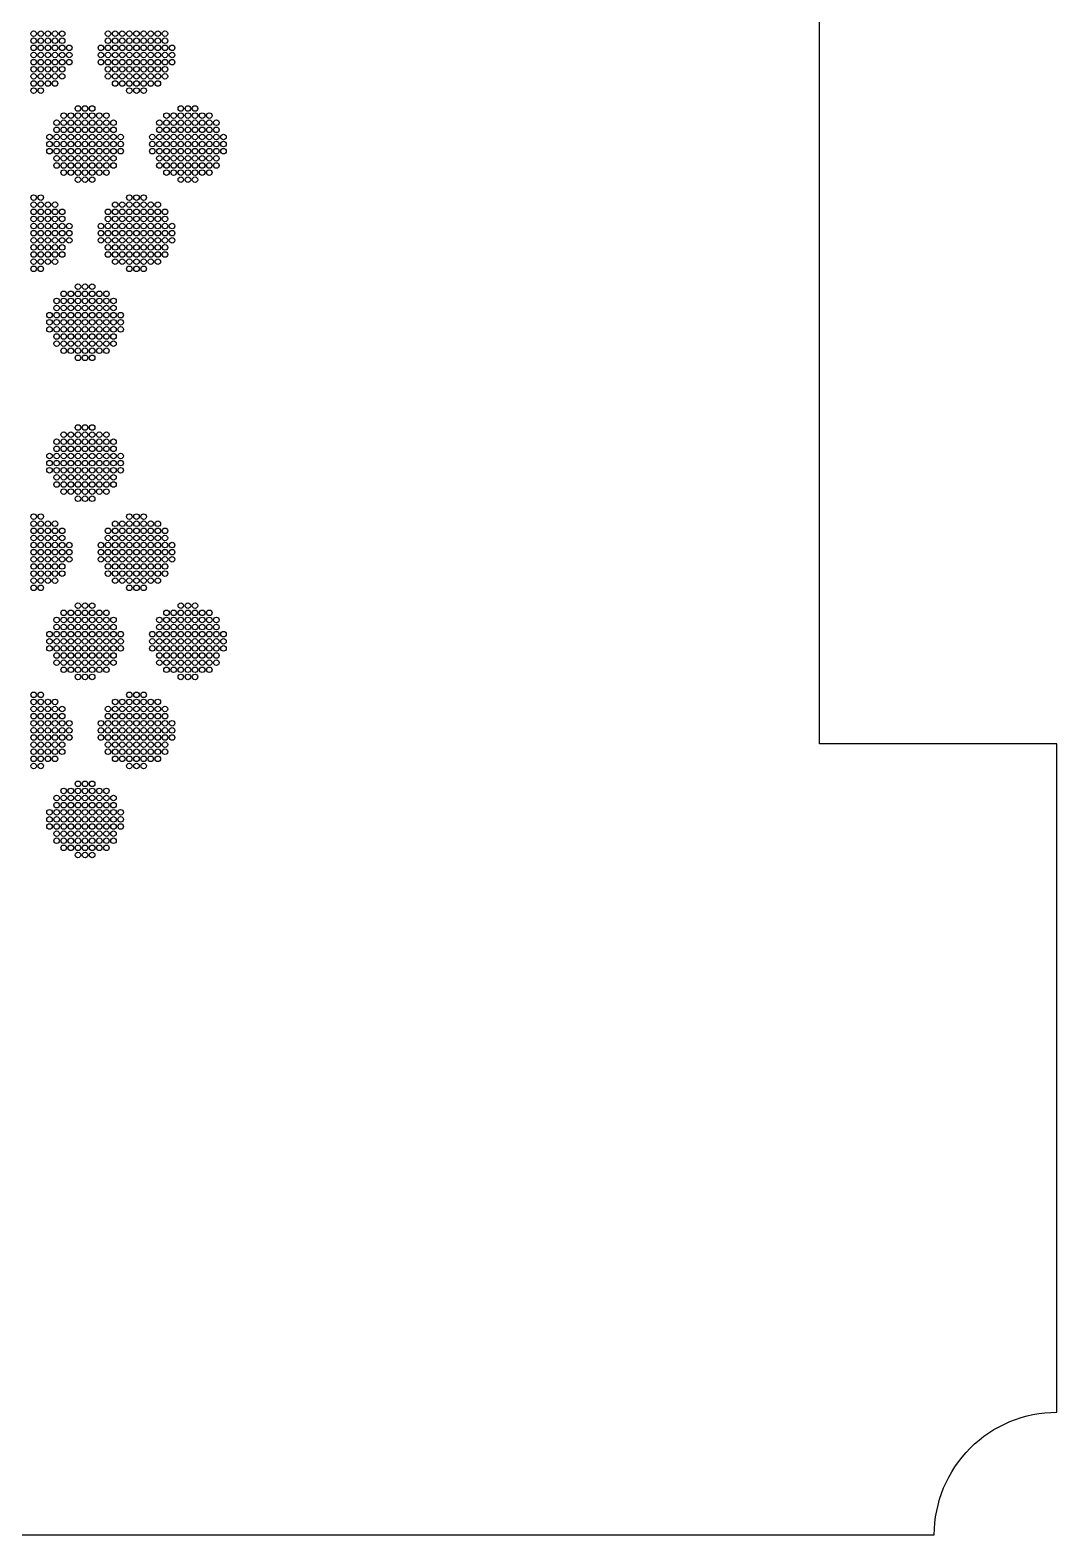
# Model space of a CAD drawing. Extents: x -49 to 54, y -38 to 38.
# Drawn here: x 41.42 to 54.4, y -38 to -18.98 of the extents above; entities that cross this region are included whole.
import ezdxf

# ---------------------------------------------------------------- set-up
doc = ezdxf.new("R2010")
doc.units = 0
doc.layers.add('LOWER_ELECTRODE', color=1, linetype='CONTINUOUS')
doc.layers.add('OUTLINE', color=7, linetype='CONTINUOUS')

msp = doc.modelspace()

# ---------------------------------------------------------------- linework, layer by layer
at = {"layer": 'LOWER_ELECTRODE'}
for centre in [(41.464, -19.026), (41.554, -19.026), (41.644, -19.026), (41.734, -19.026), (41.824, -19.026), (42.404, -19.026), (42.494, -19.026), (42.584, -19.026), (42.674, -19.026), (42.764, -19.026), (42.854, -19.026), (42.944, -19.026), (43.034, -19.026), (43.124, -19.026), (41.464, -19.116), (41.464, -19.206), (41.554, -19.116), (41.554, -19.206), (41.644, -19.116), (41.644, -19.206), (41.734, -19.116), (41.734, -19.206), (41.824, -19.116), (41.824, -19.206), (41.914, -19.206), (42.314, -19.206), (42.404, -19.116), (42.404, -19.206), (42.494, -19.116), (42.494, -19.206), (42.584, -19.116), (42.584, -19.206), (42.674, -19.116), (42.674, -19.206), (42.764, -19.116), (42.764, -19.206), (42.854, -19.116), (42.854, -19.206), (42.944, -19.116), (42.944, -19.206), (43.034, -19.116), (43.034, -19.206), (43.124, -19.116), (43.124, -19.206), (43.214, -19.206), (41.464, -19.296), (41.464, -19.386), (41.554, -19.296), (41.554, -19.386), (41.644, -19.296), (41.644, -19.386), (41.734, -19.296), (41.734, -19.386), (41.824, -19.296), (41.824, -19.386), (41.914, -19.296), (41.914, -19.386), (42.314, -19.296), (42.314, -19.386), (42.404, -19.296), (42.404, -19.386), (42.494, -19.296), (42.494, -19.386), (42.584, -19.296), (42.584, -19.386), (42.674, -19.296), (42.674, -19.386), (42.764, -19.296), (42.764, -19.386), (42.854, -19.296), (42.854, -19.386), (42.944, -19.296), (42.944, -19.386), (43.034, -19.296), (43.034, -19.386), (43.124, -19.296), (43.124, -19.386), (43.214, -19.296), (43.214, -19.386), (41.464, -19.476), (41.464, -19.566), (41.554, -19.476), (41.554, -19.566), (41.644, -19.476), (41.644, -19.566), (41.734, -19.476), (41.734, -19.566), (41.824, -19.476), (41.824, -19.566), (42.404, -19.476), (42.404, -19.566), (42.494, -19.476), (42.494, -19.566), (42.584, -19.476), (42.584, -19.566), (42.674, -19.476), (42.674, -19.566), (42.764, -19.476), (42.764, -19.566), (42.854, -19.476), (42.854, -19.566), (42.944, -19.476), (42.944, -19.566), (43.034, -19.476), (43.034, -19.566), (43.124, -19.476), (43.124, -19.566), (41.464, -19.656), (41.464, -19.746), (41.554, -19.656), (41.554, -19.746), (41.644, -19.656), (41.734, -19.656), (42.494, -19.656), (42.584, -19.656), (42.674, -19.656), (42.674, -19.746), (42.764, -19.656), (42.764, -19.746), (42.854, -19.656), (42.854, -19.746), (42.944, -19.656), (43.034, -19.656), (42.024, -19.972), (42.114, -19.972), (42.204, -19.972), (43.324, -19.972), (43.414, -19.972), (43.504, -19.972), (41.754, -20.152), (41.844, -20.062), (41.844, -20.152), (41.934, -20.062), (41.934, -20.152), (42.024, -20.062), (42.024, -20.152), (42.114, -20.062), (42.114, -20.152), (42.204, -20.062), (42.204, -20.152), (42.294, -20.062), (42.294, -20.152), (42.384, -20.062), (42.384, -20.152), (42.474, -20.152), (43.054, -20.152), (43.144, -20.062), (43.144, -20.152), (43.234, -20.062), (43.234, -20.152), (43.324, -20.062), (43.324, -20.152), (43.414, -20.062), (43.414, -20.152), (43.504, -20.062), (43.504, -20.152), (43.594, -20.062), (43.594, -20.152), (43.684, -20.062), (43.684, -20.152), (43.774, -20.152), (41.664, -20.332), (41.754, -20.242), (41.754, -20.332), (41.844, -20.242), (41.844, -20.332), (41.934, -20.242), (41.934, -20.332), (42.024, -20.242), (42.024, -20.332), (42.114, -20.242), (42.114, -20.332), (42.204, -20.242), (42.204, -20.332), (42.294, -20.242), (42.294, -20.332), (42.384, -20.242), (42.384, -20.332), (42.474, -20.242), (42.474, -20.332), (42.564, -20.332), (42.964, -20.332), (43.054, -20.242), (43.054, -20.332), (43.144, -20.242), (43.144, -20.332), (43.234, -20.242), (43.234, -20.332), (43.324, -20.242), (43.324, -20.332), (43.414, -20.242), (43.414, -20.332), (43.504, -20.242), (43.504, -20.332), (43.594, -20.242), (43.594, -20.332), (43.684, -20.242), (43.684, -20.332), (43.774, -20.242), (43.774, -20.332), (43.864, -20.332), (41.664, -20.422), (41.664, -20.512), (41.754, -20.422), (41.754, -20.512), (41.844, -20.422), (41.844, -20.512), (41.934, -20.422), (41.934, -20.512), (42.024, -20.422), (42.024, -20.512), (42.114, -20.422), (42.114, -20.512), (42.204, -20.422), (42.204, -20.512), (42.294, -20.422), (42.294, -20.512), (42.384, -20.422), (42.384, -20.512), (42.474, -20.422), (42.474, -20.512), (42.564, -20.422), (42.564, -20.512), (42.964, -20.422), (42.964, -20.512), (43.054, -20.422), (43.054, -20.512), (43.144, -20.422), (43.144, -20.512), (43.234, -20.422), (43.234, -20.512), (43.324, -20.422), (43.324, -20.512), (43.414, -20.422), (43.414, -20.512), (43.504, -20.422), (43.504, -20.512), (43.594, -20.422), (43.594, -20.512), (43.684, -20.422), (43.684, -20.512), (43.774, -20.422), (43.774, -20.512), (43.864, -20.422), (43.864, -20.512), (41.754, -20.602), (41.754, -20.692), (41.844, -20.602), (41.844, -20.692), (41.934, -20.602), (41.934, -20.692), (42.024, -20.602), (42.024, -20.692), (42.114, -20.602), (42.114, -20.692), (42.204, -20.602), (42.204, -20.692), (42.294, -20.602), (42.294, -20.692), (42.384, -20.602), (42.384, -20.692), (42.474, -20.602), (42.474, -20.692), (43.054, -20.602), (43.054, -20.692), (43.144, -20.602), (43.144, -20.692), (43.234, -20.602), (43.234, -20.692), (43.324, -20.602), (43.324, -20.692), (43.414, -20.602), (43.414, -20.692), (43.504, -20.602), (43.504, -20.692), (43.594, -20.602), (43.594, -20.692), (43.684, -20.602), (43.684, -20.692), (43.774, -20.602), (43.774, -20.692), (41.844, -20.782), (41.934, -20.782), (42.024, -20.782), (42.024, -20.872), (42.114, -20.782), (42.114, -20.872), (42.204, -20.782), (42.204, -20.872), (42.294, -20.782), (42.384, -20.782), (43.144, -20.782), (43.234, -20.782), (43.324, -20.782), (43.324, -20.872), (43.414, -20.782), (43.414, -20.872), (43.504, -20.782), (43.504, -20.872), (43.594, -20.782), (43.684, -20.782), (41.464, -21.098), (41.554, -21.098), (42.674, -21.098), (42.764, -21.098), (42.854, -21.098), (41.464, -21.188), (41.464, -21.278), (41.554, -21.188), (41.554, -21.278), (41.644, -21.188), (41.644, -21.278), (41.734, -21.188), (41.734, -21.278), (41.824, -21.278), (42.404, -21.278), (42.494, -21.188), (42.494, -21.278), (42.584, -21.188), (42.584, -21.278), (42.674, -21.188), (42.674, -21.278), (42.764, -21.188), (42.764, -21.278), (42.854, -21.188), (42.854, -21.278), (42.944, -21.188), (42.944, -21.278), (43.034, -21.188), (43.034, -21.278), (43.124, -21.278), (41.464, -21.368), (41.464, -21.458), (41.554, -21.368), (41.554, -21.458), (41.644, -21.368), (41.644, -21.458), (41.734, -21.368), (41.734, -21.458), (41.824, -21.368), (41.824, -21.458), (41.914, -21.458), (42.314, -21.458), (42.404, -21.368), (42.404, -21.458), (42.494, -21.368), (42.494, -21.458), (42.584, -21.368), (42.584, -21.458), (42.674, -21.368), (42.674, -21.458), (42.764, -21.368), (42.764, -21.458), (42.854, -21.368), (42.854, -21.458), (42.944, -21.368), (42.944, -21.458), (43.034, -21.368), (43.034, -21.458), (43.124, -21.368), (43.124, -21.458), (43.214, -21.458), (41.464, -21.548), (41.464, -21.638), (41.554, -21.548), (41.554, -21.638), (41.644, -21.548), (41.644, -21.638), (41.734, -21.548), (41.734, -21.638), (41.824, -21.548), (41.824, -21.638), (41.914, -21.548), (41.914, -21.638), (42.314, -21.548), (42.314, -21.638), (42.404, -21.548), (42.404, -21.638), (42.494, -21.548), (42.494, -21.638), (42.584, -21.548), (42.584, -21.638), (42.674, -21.548), (42.674, -21.638), (42.764, -21.548), (42.764, -21.638), (42.854, -21.548), (42.854, -21.638), (42.944, -21.548), (42.944, -21.638), (43.034, -21.548), (43.034, -21.638), (43.124, -21.548), (43.124, -21.638), (43.214, -21.548), (43.214, -21.638), (41.464, -21.728), (41.464, -21.818), (41.554, -21.728), (41.554, -21.818), (41.644, -21.728), (41.644, -21.818), (41.734, -21.728), (41.734, -21.818), (41.824, -21.728), (41.824, -21.818), (42.404, -21.728), (42.404, -21.818), (42.494, -21.728), (42.494, -21.818), (42.584, -21.728), (42.584, -21.818), (42.674, -21.728), (42.674, -21.818), (42.764, -21.728), (42.764, -21.818), (42.854, -21.728), (42.854, -21.818), (42.944, -21.728), (42.944, -21.818), (43.034, -21.728), (43.034, -21.818), (43.124, -21.728), (43.124, -21.818), (41.464, -21.908), (41.464, -21.998), (41.554, -21.908), (41.554, -21.998), (41.644, -21.908), (41.734, -21.908), (42.494, -21.908), (42.584, -21.908), (42.674, -21.908), (42.674, -21.998), (42.764, -21.908), (42.764, -21.998), (42.854, -21.908), (42.854, -21.998), (42.944, -21.908), (43.034, -21.908), (42.024, -22.224), (42.114, -22.224), (42.204, -22.224), (41.754, -22.404), (41.844, -22.314), (41.844, -22.404), (41.934, -22.314), (41.934, -22.404), (42.024, -22.314), (42.024, -22.404), (42.114, -22.314), (42.114, -22.404), (42.204, -22.314), (42.204, -22.404), (42.294, -22.314), (42.294, -22.404), (42.384, -22.314), (42.384, -22.404), (42.474, -22.404), (41.664, -22.584), (41.754, -22.494), (41.754, -22.584), (41.844, -22.494), (41.844, -22.584), (41.934, -22.494), (41.934, -22.584), (42.024, -22.494), (42.024, -22.584), (42.114, -22.494), (42.114, -22.584), (42.204, -22.494), (42.204, -22.584), (42.294, -22.494), (42.294, -22.584), (42.384, -22.494), (42.384, -22.584), (42.474, -22.494), (42.474, -22.584), (42.564, -22.584), (41.664, -22.674), (41.664, -22.764), (41.754, -22.674), (41.754, -22.764), (41.754, -22.854), (41.844, -22.674), (41.844, -22.764), (41.844, -22.854), (41.934, -22.674), (41.934, -22.764), (41.934, -22.854), (42.024, -22.674), (42.024, -22.764), (42.024, -22.854), (42.114, -22.674), (42.114, -22.764), (42.114, -22.854), (42.204, -22.674), (42.204, -22.764), (42.204, -22.854), (42.294, -22.674), (42.294, -22.764), (42.294, -22.854), (42.384, -22.674), (42.384, -22.764), (42.384, -22.854), (42.474, -22.674), (42.474, -22.764), (42.474, -22.854), (42.564, -22.674), (42.564, -22.764), (41.754, -22.944), (41.844, -22.944), (41.844, -23.034), (41.934, -22.944), (41.934, -23.034), (42.024, -22.944), (42.024, -23.034), (42.114, -22.944), (42.114, -23.034), (42.204, -22.944), (42.204, -23.034), (42.294, -22.944), (42.294, -23.034), (42.384, -22.944), (42.384, -23.034), (42.474, -22.944), (42.024, -23.124), (42.114, -23.124), (42.204, -23.124), (41.754, -24.184), (41.844, -24.094), (41.844, -24.184), (41.934, -24.094), (41.934, -24.184), (42.024, -24.004), (42.024, -24.094), (42.024, -24.184), (42.114, -24.004), (42.114, -24.094), (42.114, -24.184), (42.204, -24.004), (42.204, -24.094), (42.204, -24.184), (42.294, -24.094), (42.294, -24.184), (42.384, -24.094), (42.384, -24.184), (42.474, -24.184), (41.664, -24.364), (41.754, -24.274), (41.754, -24.364), (41.844, -24.274), (41.844, -24.364), (41.934, -24.274), (41.934, -24.364), (42.024, -24.274), (42.024, -24.364), (42.114, -24.274), (42.114, -24.364), (42.204, -24.274), (42.204, -24.364), (42.294, -24.274), (42.294, -24.364), (42.384, -24.274), (42.384, -24.364), (42.474, -24.274), (42.474, -24.364), (42.564, -24.364), (41.664, -24.454), (41.664, -24.544), (41.754, -24.454), (41.754, -24.544), (41.844, -24.454), (41.844, -24.544), (41.934, -24.454), (41.934, -24.544), (42.024, -24.454), (42.024, -24.544), (42.114, -24.454), (42.114, -24.544), (42.204, -24.454), (42.204, -24.544), (42.294, -24.454), (42.294, -24.544), (42.384, -24.454), (42.384, -24.544), (42.474, -24.454), (42.474, -24.544), (42.564, -24.454), (42.564, -24.544), (41.754, -24.634), (41.754, -24.724), (41.844, -24.634), (41.844, -24.724), (41.934, -24.634), (41.934, -24.724), (42.024, -24.634), (42.024, -24.724), (42.114, -24.634), (42.114, -24.724), (42.204, -24.634), (42.204, -24.724), (42.294, -24.634), (42.294, -24.724), (42.384, -24.634), (42.384, -24.724), (42.474, -24.634), (42.474, -24.724), (41.844, -24.814), (41.934, -24.814), (42.024, -24.814), (42.024, -24.904), (42.114, -24.814), (42.114, -24.904), (42.204, -24.814), (42.204, -24.904), (42.294, -24.814), (42.384, -24.814), (41.464, -25.13), (41.554, -25.13), (42.674, -25.13), (42.764, -25.13), (42.854, -25.13), (41.464, -25.22), (41.464, -25.31), (41.554, -25.22), (41.554, -25.31), (41.644, -25.22), (41.644, -25.31), (41.734, -25.22), (41.734, -25.31), (41.824, -25.31), (42.404, -25.31), (42.494, -25.22), (42.494, -25.31), (42.584, -25.22), (42.584, -25.31), (42.674, -25.22), (42.674, -25.31), (42.764, -25.22), (42.764, -25.31), (42.854, -25.22), (42.854, -25.31), (42.944, -25.22), (42.944, -25.31), (43.034, -25.22), (43.034, -25.31), (43.124, -25.31), (41.464, -25.4), (41.464, -25.49), (41.554, -25.4), (41.554, -25.49), (41.644, -25.4), (41.644, -25.49), (41.734, -25.4), (41.734, -25.49), (41.824, -25.4), (41.824, -25.49), (41.914, -25.49), (42.314, -25.49), (42.404, -25.4), (42.404, -25.49), (42.494, -25.4), (42.494, -25.49), (42.584, -25.4), (42.584, -25.49), (42.674, -25.4), (42.674, -25.49), (42.764, -25.4), (42.764, -25.49), (42.854, -25.4), (42.854, -25.49), (42.944, -25.4), (42.944, -25.49), (43.034, -25.4), (43.034, -25.49), (43.124, -25.4), (43.124, -25.49), (43.214, -25.49), (41.464, -25.58), (41.464, -25.67), (41.554, -25.58), (41.554, -25.67), (41.644, -25.58), (41.644, -25.67), (41.734, -25.58), (41.734, -25.67), (41.824, -25.58), (41.824, -25.67), (41.914, -25.58), (41.914, -25.67), (42.314, -25.58), (42.314, -25.67), (42.404, -25.58), (42.404, -25.67), (42.494, -25.58), (42.494, -25.67), (42.584, -25.58), (42.584, -25.67), (42.674, -25.58), (42.674, -25.67), (42.764, -25.58), (42.764, -25.67), (42.854, -25.58), (42.854, -25.67), (42.944, -25.58), (42.944, -25.67), (43.034, -25.58), (43.034, -25.67), (43.124, -25.58), (43.124, -25.67), (43.214, -25.58), (43.214, -25.67), (41.464, -25.76), (41.464, -25.85), (41.554, -25.76), (41.554, -25.85), (41.644, -25.76), (41.644, -25.85), (41.734, -25.76), (41.734, -25.85), (41.824, -25.76), (41.824, -25.85), (42.404, -25.76), (42.404, -25.85), (42.494, -25.76), (42.494, -25.85), (42.584, -25.76), (42.584, -25.85), (42.674, -25.76), (42.674, -25.85), (42.764, -25.76), (42.764, -25.85), (42.854, -25.76), (42.854, -25.85), (42.944, -25.76), (42.944, -25.85), (43.034, -25.76), (43.034, -25.85), (43.124, -25.76), (43.124, -25.85), (41.464, -25.94), (41.464, -26.03), (41.554, -25.94), (41.554, -26.03), (41.644, -25.94), (41.734, -25.94), (42.494, -25.94), (42.584, -25.94), (42.674, -25.94), (42.674, -26.03), (42.764, -25.94), (42.764, -26.03), (42.854, -25.94), (42.854, -26.03), (42.944, -25.94), (43.034, -25.94), (42.024, -26.256), (42.114, -26.256), (42.204, -26.256), (43.324, -26.256), (43.414, -26.256), (43.504, -26.256), (41.754, -26.436), (41.844, -26.346), (41.844, -26.436), (41.934, -26.346), (41.934, -26.436), (42.024, -26.346), (42.024, -26.436), (42.114, -26.346), (42.114, -26.436), (42.204, -26.346), (42.204, -26.436), (42.294, -26.346), (42.294, -26.436), (42.384, -26.346), (42.384, -26.436), (42.474, -26.436), (43.054, -26.436), (43.144, -26.346), (43.144, -26.436), (43.234, -26.346), (43.234, -26.436), (43.324, -26.346), (43.324, -26.436), (43.414, -26.346), (43.414, -26.436), (43.504, -26.346), (43.504, -26.436), (43.594, -26.346), (43.594, -26.436), (43.684, -26.346), (43.684, -26.436), (43.774, -26.436), (41.664, -26.616), (41.754, -26.526), (41.754, -26.616), (41.844, -26.526), (41.844, -26.616), (41.934, -26.526), (41.934, -26.616), (42.024, -26.526), (42.024, -26.616), (42.114, -26.526), (42.114, -26.616), (42.204, -26.526), (42.204, -26.616), (42.294, -26.526), (42.294, -26.616), (42.384, -26.526), (42.384, -26.616), (42.474, -26.526), (42.474, -26.616), (42.564, -26.616), (42.964, -26.616), (43.054, -26.526), (43.054, -26.616), (43.144, -26.526), (43.144, -26.616), (43.234, -26.526), (43.234, -26.616), (43.324, -26.526), (43.324, -26.616), (43.414, -26.526), (43.414, -26.616), (43.504, -26.526), (43.504, -26.616), (43.594, -26.526), (43.594, -26.616), (43.684, -26.526), (43.684, -26.616), (43.774, -26.526), (43.774, -26.616), (43.864, -26.616), (41.664, -26.706), (41.664, -26.796), (41.754, -26.706), (41.754, -26.796), (41.844, -26.706), (41.844, -26.796), (41.934, -26.706), (41.934, -26.796), (42.024, -26.706), (42.024, -26.796), (42.114, -26.706), (42.114, -26.796), (42.204, -26.706), (42.204, -26.796), (42.294, -26.706), (42.294, -26.796), (42.384, -26.706), (42.384, -26.796), (42.474, -26.706), (42.474, -26.796), (42.564, -26.706), (42.564, -26.796), (42.964, -26.706), (42.964, -26.796), (43.054, -26.706), (43.054, -26.796), (43.144, -26.706), (43.144, -26.796), (43.234, -26.706), (43.234, -26.796), (43.324, -26.706), (43.324, -26.796), (43.414, -26.706), (43.414, -26.796), (43.504, -26.706), (43.504, -26.796), (43.594, -26.706), (43.594, -26.796), (43.684, -26.706), (43.684, -26.796), (43.774, -26.706), (43.774, -26.796), (43.864, -26.706), (43.864, -26.796), (41.754, -26.886), (41.754, -26.976), (41.844, -26.886), (41.844, -26.976), (41.934, -26.886), (41.934, -26.976), (42.024, -26.886), (42.024, -26.976), (42.114, -26.886), (42.114, -26.976), (42.204, -26.886), (42.204, -26.976), (42.294, -26.886), (42.294, -26.976), (42.384, -26.886), (42.384, -26.976), (42.474, -26.886), (42.474, -26.976), (43.054, -26.886), (43.054, -26.976), (43.144, -26.886), (43.144, -26.976), (43.234, -26.886), (43.234, -26.976), (43.324, -26.886), (43.324, -26.976), (43.414, -26.886), (43.414, -26.976), (43.504, -26.886), (43.504, -26.976), (43.594, -26.886), (43.594, -26.976), (43.684, -26.886), (43.684, -26.976), (43.774, -26.886), (43.774, -26.976), (41.844, -27.066), (41.934, -27.066), (42.024, -27.066), (42.024, -27.156), (42.114, -27.066), (42.114, -27.156), (42.204, -27.066), (42.204, -27.156), (42.294, -27.066), (42.384, -27.066), (43.144, -27.066), (43.234, -27.066), (43.324, -27.066), (43.324, -27.156), (43.414, -27.066), (43.414, -27.156), (43.504, -27.066), (43.504, -27.156), (43.594, -27.066), (43.684, -27.066), (41.464, -27.382), (41.554, -27.382), (42.674, -27.382), (42.764, -27.382), (42.854, -27.382), (41.464, -27.472), (41.464, -27.562), (41.554, -27.472), (41.554, -27.562), (41.644, -27.472), (41.644, -27.562), (41.734, -27.472), (41.734, -27.562), (41.824, -27.562), (42.404, -27.562), (42.494, -27.472), (42.494, -27.562), (42.584, -27.472), (42.584, -27.562), (42.674, -27.472), (42.674, -27.562), (42.764, -27.472), (42.764, -27.562), (42.854, -27.472), (42.854, -27.562), (42.944, -27.472), (42.944, -27.562), (43.034, -27.472), (43.034, -27.562), (43.124, -27.562), (41.464, -27.652), (41.464, -27.742), (41.554, -27.652), (41.554, -27.742), (41.644, -27.652), (41.644, -27.742), (41.734, -27.652), (41.734, -27.742), (41.824, -27.652), (41.824, -27.742), (41.914, -27.742), (42.314, -27.742), (42.404, -27.652), (42.404, -27.742), (42.494, -27.652), (42.494, -27.742), (42.584, -27.652), (42.584, -27.742), (42.674, -27.652), (42.674, -27.742), (42.764, -27.652), (42.764, -27.742), (42.854, -27.652), (42.854, -27.742), (42.944, -27.652), (42.944, -27.742), (43.034, -27.652), (43.034, -27.742), (43.124, -27.652), (43.124, -27.742), (43.214, -27.742), (41.464, -27.832), (41.464, -27.922), (41.554, -27.832), (41.554, -27.922), (41.644, -27.832), (41.644, -27.922), (41.734, -27.832), (41.734, -27.922), (41.824, -27.832), (41.824, -27.922), (41.914, -27.832), (41.914, -27.922), (42.314, -27.832), (42.314, -27.922), (42.404, -27.832), (42.404, -27.922), (42.494, -27.832), (42.494, -27.922), (42.584, -27.832), (42.584, -27.922), (42.674, -27.832), (42.674, -27.922), (42.764, -27.832), (42.764, -27.922), (42.854, -27.832), (42.854, -27.922), (42.944, -27.832), (42.944, -27.922), (43.034, -27.832), (43.034, -27.922), (43.124, -27.832), (43.124, -27.922), (43.214, -27.832), (43.214, -27.922), (41.464, -28.012), (41.464, -28.102), (41.554, -28.012), (41.554, -28.102), (41.644, -28.012), (41.644, -28.102), (41.734, -28.012), (41.734, -28.102), (41.824, -28.012), (41.824, -28.102), (42.404, -28.012), (42.404, -28.102), (42.494, -28.012), (42.494, -28.102), (42.584, -28.012), (42.584, -28.102), (42.674, -28.012), (42.674, -28.102), (42.764, -28.012), (42.764, -28.102), (42.854, -28.012), (42.854, -28.102), (42.944, -28.012), (42.944, -28.102), (43.034, -28.012), (43.034, -28.102), (43.124, -28.012), (43.124, -28.102), (41.464, -28.192), (41.464, -28.282), (41.554, -28.192), (41.554, -28.282), (41.644, -28.192), (41.734, -28.192), (42.494, -28.192), (42.584, -28.192), (42.674, -28.192), (42.674, -28.282), (42.764, -28.192), (42.764, -28.282), (42.854, -28.192), (42.854, -28.282), (42.944, -28.192), (43.034, -28.192), (42.024, -28.507), (42.114, -28.507), (42.204, -28.507), (41.754, -28.687), (41.844, -28.597), (41.844, -28.687), (41.934, -28.597), (41.934, -28.687), (42.024, -28.597), (42.024, -28.687), (42.114, -28.597), (42.114, -28.687), (42.204, -28.597), (42.204, -28.687), (42.294, -28.597), (42.294, -28.687), (42.384, -28.597), (42.384, -28.687), (42.474, -28.687), (41.664, -28.867), (41.754, -28.777), (41.754, -28.867), (41.844, -28.777), (41.844, -28.867), (41.934, -28.777), (41.934, -28.867), (42.024, -28.777), (42.024, -28.867), (42.114, -28.777), (42.114, -28.867), (42.204, -28.777), (42.204, -28.867), (42.294, -28.777), (42.294, -28.867), (42.384, -28.777), (42.384, -28.867), (42.474, -28.777), (42.474, -28.867), (42.564, -28.867), (41.664, -28.957), (41.664, -29.047), (41.754, -28.957), (41.754, -29.047), (41.844, -28.957), (41.844, -29.047), (41.934, -28.957), (41.934, -29.047), (42.024, -28.957), (42.024, -29.047), (42.114, -28.957), (42.114, -29.047), (42.204, -28.957), (42.204, -29.047), (42.294, -28.957), (42.294, -29.047), (42.384, -28.957), (42.384, -29.047), (42.474, -28.957), (42.474, -29.047), (42.564, -28.957), (42.564, -29.047), (41.754, -29.137), (41.754, -29.227), (41.844, -29.137), (41.844, -29.227), (41.844, -29.317), (41.934, -29.137), (41.934, -29.227), (41.934, -29.317), (42.024, -29.137), (42.024, -29.227), (42.024, -29.317), (42.114, -29.137), (42.114, -29.227), (42.114, -29.317), (42.204, -29.137), (42.204, -29.227), (42.204, -29.317), (42.294, -29.137), (42.294, -29.227), (42.294, -29.317), (42.384, -29.137), (42.384, -29.227), (42.384, -29.317), (42.474, -29.137), (42.474, -29.227), (42.024, -29.407), (42.114, -29.407), (42.204, -29.407)]:
    msp.add_circle(centre, 0.035, dxfattribs=at)
at = {"layer": 'OUTLINE'}
msp.add_lwpolyline([(-49.4, -36.45, -0.414214), (-47.85, -38), (52.85, -38, -0.414214), (54.4, -36.45), (54.4, -28), (51.4, -28), (51.4, 28), (54.4, 28), (54.4, 36.45, -0.414214), (52.85, 38), (-47.85, 38, -0.414214), (-49.4, 36.45)], format="xyb", close=True, dxfattribs=at)

doc.saveas('drawing.dxf')
